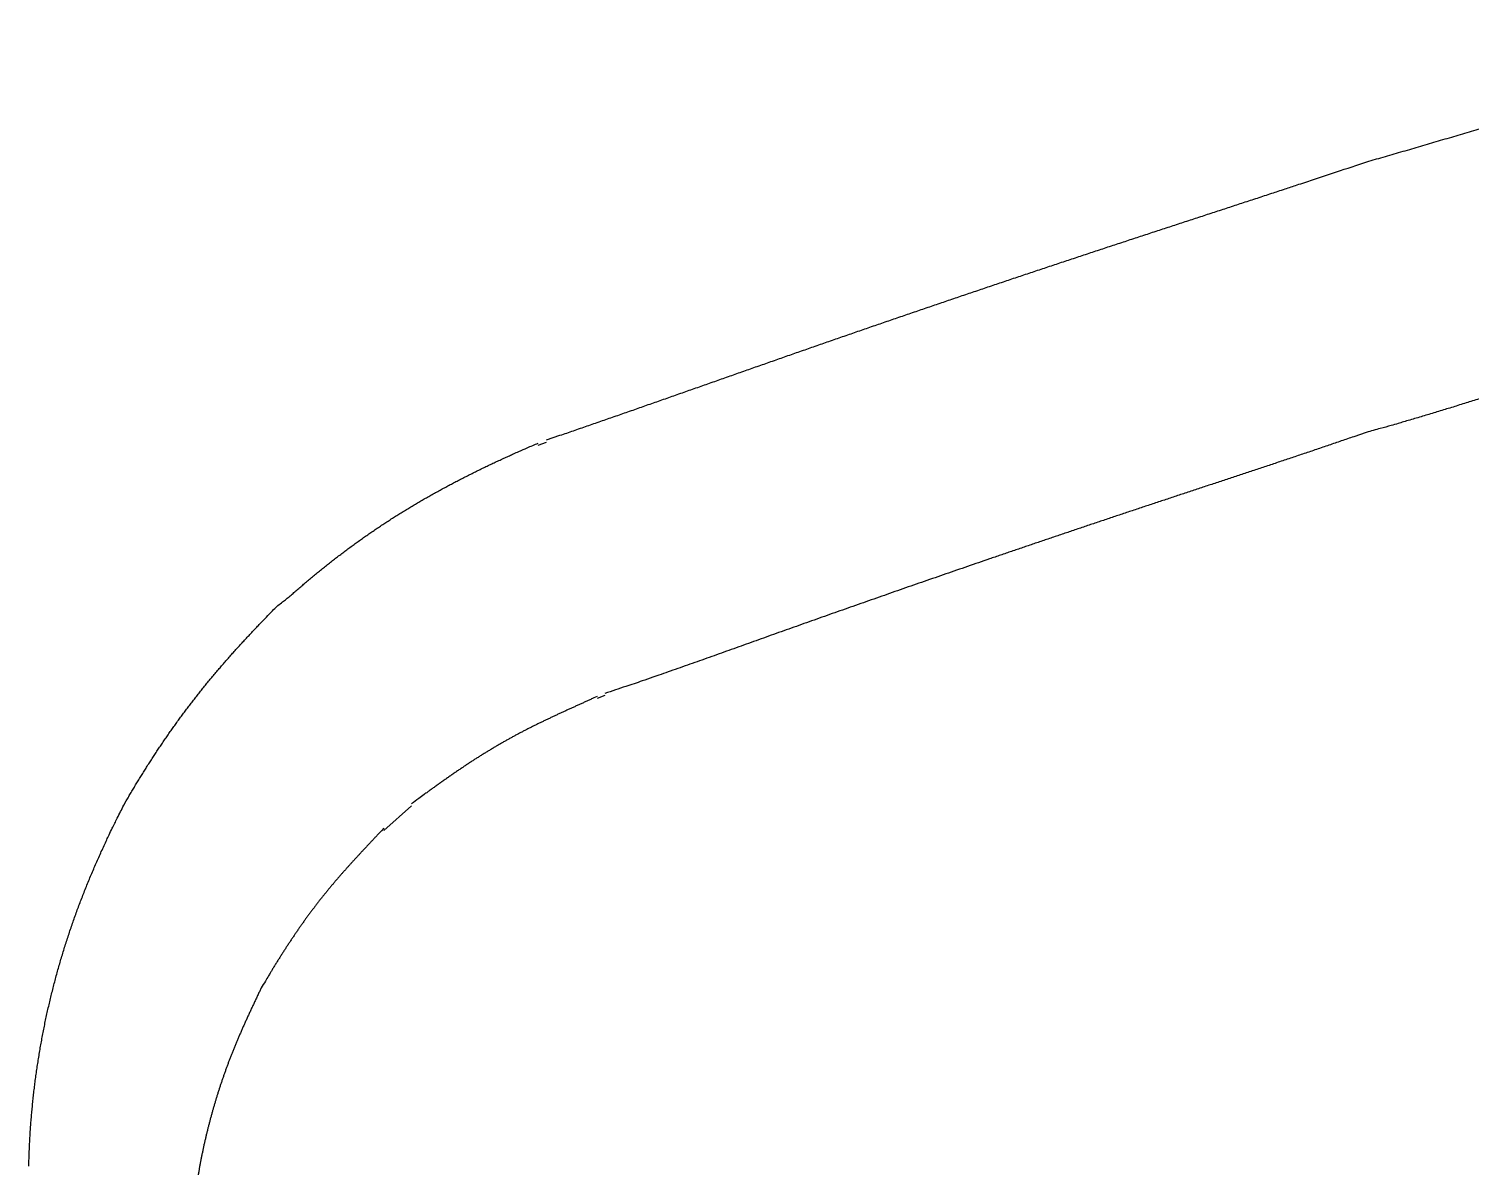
# Model space of a CAD drawing. Extents: x 398 to 509, y 623 to 780.
# Drawn here: x 456.678 to 457.227, y 647.455 to 647.888 of the extents above; entities that cross this region are included whole.
import ezdxf

# ---------------------------------------------------------------- set-up
doc = ezdxf.new("R2010")
doc.units = 0
doc.header["$MEASUREMENT"] = 0
doc.layers.add('1', color=4, linetype='Continuous')

# ---------------------------------------------------------------- blocks, each defined once
blk = doc.blocks.new('HSSCP')
at = {"layer": '1', "color": 4}
for points in [[(3.19386, 0.06849), (3.19702, 0.06966)], [(3.21924, -0.02681), (3.21636, -0.02787)], [(3.14572, -0.06871), (3.13512, -0.07808)]]:
    blk.add_lwpolyline(points, dxfattribs=at)
for points, knots in [([(3.50958, 0.17641), (3.50958, 0.17641), (3.51294, 0.17737), (3.51294, 0.17737), (3.51407, 0.17769), (3.51519, 0.17801), (3.5163, 0.17833), (3.51743, 0.17865), (3.51855, 0.17898), (3.51967, 0.1793), (3.52079, 0.17963), (3.5219, 0.17995), (3.52303, 0.18028), (3.52416, 0.1806), (3.52527, 0.18093), (3.52639, 0.18125), (3.52752, 0.18159), (3.52863, 0.18191), (3.52976, 0.18224), (3.53088, 0.18257), (3.53201, 0.1829), (3.53312, 0.18323), (3.53425, 0.18356), (3.53537, 0.18389), (3.53649, 0.18422), (3.53761, 0.18456), (3.53874, 0.18489), (3.53985, 0.18522), (3.54097, 0.18555), (3.5421, 0.18589), (3.54323, 0.18622), (3.54434, 0.18655), (3.54546, 0.18688), (3.54659, 0.18722), (3.54772, 0.18755), (3.54883, 0.18789), (3.54995, 0.18823), (3.55108, 0.18856), (3.55221, 0.1889), (3.55332, 0.18924), (3.55444, 0.18957), (3.55557, 0.18991), (3.55669, 0.19024), (3.55781, 0.19058), (3.55893, 0.19092), (3.56006, 0.19125), (3.56118, 0.19159), (3.56231, 0.19193), (3.56342, 0.19227), (3.56455, 0.19261), (3.56567, 0.19294), (3.5668, 0.19328), (3.56793, 0.19362), (3.56905, 0.19396), (3.57016, 0.1943), (3.57129, 0.19463), (3.57241, 0.19497), (3.57354, 0.19531), (3.57467, 0.19564), (3.57579, 0.19598), (3.57692, 0.19632), (3.57803, 0.19666), (3.57916, 0.197), (3.58028, 0.19733), (3.58141, 0.19767), (3.58253, 0.19801), (3.58366, 0.19835), (3.58478, 0.19869), (3.58591, 0.19902), (3.58702, 0.19936), (3.58815, 0.1997), (3.58927, 0.20004), (3.5904, 0.20037), (3.59153, 0.20071), (3.59265, 0.20105), (3.59378, 0.20138), (3.5949, 0.20172), (3.59603, 0.20205), (3.59715, 0.20239), (3.59828, 0.20272), (3.59941, 0.20306), (3.60053, 0.2034), (3.60164, 0.20374), (3.60277, 0.20407), (3.6039, 0.20441), (3.60502, 0.20474), (3.60615, 0.20508), (3.60727, 0.20541), (3.6084, 0.20575), (3.60952, 0.20608), (3.61065, 0.20641), (3.61178, 0.20675), (3.6129, 0.20709), (3.61403, 0.20742), (3.61515, 0.20776), (3.61628, 0.20809), (3.6174, 0.20843), (3.61853, 0.20876), (3.61966, 0.2091), (3.62078, 0.20943), (3.62191, 0.20976), (3.62303, 0.2101), (3.62416, 0.21044), (3.62528, 0.21077), (3.62641, 0.21111), (3.62754, 0.21145), (3.62866, 0.21178), (3.6298, 0.21212), (3.63093, 0.21246), (3.63205, 0.21279), (3.63318, 0.21313), (3.6343, 0.21347), (3.63543, 0.2138), (3.63656, 0.21414), (3.63768, 0.21448), (3.63881, 0.21482), (3.63995, 0.21516), (3.64107, 0.21549), (3.6422, 0.21583), (3.64332, 0.21617), (3.64445, 0.21651), (3.64556, 0.21684), (3.64667, 0.21718), (3.6478, 0.21752), (3.64894, 0.21786), (3.65007, 0.21821), (3.6512, 0.21855), (3.65237, 0.2189), (3.65354, 0.21925), (3.6547, 0.2196), (3.65579, 0.21994), (3.65689, 0.22027), (3.65797, 0.2206), (3.65896, 0.22091), (3.65995, 0.2212), (3.66093, 0.22151), (3.6622, 0.2219), (3.66347, 0.22228), (3.66474, 0.22268), (3.66669, 0.22327), (3.66865, 0.22388), (3.6706, 0.22449), (3.67316, 0.22528), (3.67573, 0.22607), (3.67828, 0.22687)], [0, 0, 0, 0, 1, 1, 1, 2, 2, 2, 3, 3, 3, 4, 4, 4, 5, 5, 5, 6, 6, 6, 7, 7, 7, 8, 8, 8, 9, 9, 9, 10, 10, 10, 11, 11, 11, 12, 12, 12, 13, 13, 13, 14, 14, 14, 15, 15, 15, 16, 16, 16, 17, 17, 17, 18, 18, 18, 19, 19, 19, 20, 20, 20, 21, 21, 21, 22, 22, 22, 23, 23, 23, 24, 24, 24, 25, 25, 25, 26, 26, 26, 27, 27, 27, 28, 28, 28, 29, 29, 29, 30, 30, 30, 31, 31, 31, 32, 32, 32, 33, 33, 33, 34, 34, 34, 35, 35, 35, 36, 36, 36, 37, 37, 37, 38, 38, 38, 39, 39, 39, 40, 40, 40, 41, 41, 41, 42, 42, 42, 43, 43, 43, 44, 44, 44, 45, 45, 45, 46, 46, 46, 47, 47, 47, 48, 48, 48, 48]), ([(3.19702, 0.07045), (3.19702, 0.07045), (3.20219, 0.07222), (3.20219, 0.07222), (3.20391, 0.07281), (3.20563, 0.0734), (3.20736, 0.07399), (3.20908, 0.07459), (3.2108, 0.07519), (3.21252, 0.07579), (3.21425, 0.07638), (3.21597, 0.07698), (3.21769, 0.07758), (3.21941, 0.07817), (3.22115, 0.07878), (3.22287, 0.07937), (3.2246, 0.07998), (3.22632, 0.08058), (3.22804, 0.08118), (3.22978, 0.08178), (3.2315, 0.08238), (3.23322, 0.08299), (3.23494, 0.08359), (3.23668, 0.08419), (3.2384, 0.0848), (3.24013, 0.0854), (3.24185, 0.08601), (3.24358, 0.08662), (3.24531, 0.08722), (3.24703, 0.08783), (3.24877, 0.08843), (3.25049, 0.08904), (3.25221, 0.08965), (3.25395, 0.09025), (3.25567, 0.09086), (3.25741, 0.09146), (3.25913, 0.09207), (3.26085, 0.09269), (3.26259, 0.09329), (3.26431, 0.0939), (3.26605, 0.0945), (3.26777, 0.09511), (3.2695, 0.09572), (3.27123, 0.09633), (3.27296, 0.09694), (3.27469, 0.09754), (3.27642, 0.09815), (3.27814, 0.09875), (3.27988, 0.09936), (3.2816, 0.09997), (3.28334, 0.10057), (3.28507, 0.10118), (3.2868, 0.10179), (3.28853, 0.10239), (3.29026, 0.10299), (3.29199, 0.1036), (3.29373, 0.10421), (3.29545, 0.10481), (3.29719, 0.10541), (3.29892, 0.10602), (3.30065, 0.10662), (3.30238, 0.10722), (3.30412, 0.10782), (3.30584, 0.10843), (3.30758, 0.10902), (3.30931, 0.10963), (3.31105, 0.11022), (3.31277, 0.11083), (3.31451, 0.11142), (3.31624, 0.11202), (3.31798, 0.11262), (3.31972, 0.11322), (3.32145, 0.11382), (3.32317, 0.11441), (3.32491, 0.115), (3.32665, 0.1156), (3.32838, 0.1162), (3.33012, 0.11679), (3.33185, 0.11738), (3.33359, 0.11798), (3.33531, 0.11858), (3.33705, 0.11917), (3.33879, 0.11976), (3.34052, 0.12035), (3.34226, 0.12094), (3.34399, 0.12153), (3.34573, 0.12212), (3.34747, 0.12271), (3.3492, 0.1233), (3.35094, 0.12389), (3.35267, 0.12448), (3.35441, 0.12507), (3.35615, 0.12566), (3.35788, 0.12625), (3.35963, 0.12684), (3.36137, 0.12742), (3.3631, 0.12801), (3.36484, 0.12859), (3.36658, 0.12918), (3.36831, 0.12977), (3.37005, 0.13035), (3.37179, 0.13093), (3.37354, 0.13152), (3.37527, 0.1321), (3.37701, 0.13268), (3.37874, 0.13327), (3.38048, 0.13384), (3.38223, 0.13443), (3.38397, 0.13501), (3.3857, 0.13559), (3.38744, 0.13617), (3.38919, 0.13675), (3.39092, 0.13732), (3.39266, 0.13791), (3.3944, 0.13848), (3.39615, 0.13906), (3.39788, 0.13963), (3.39963, 0.14021), (3.40137, 0.14079), (3.4031, 0.14136), (3.40485, 0.14194), (3.40659, 0.14252), (3.40833, 0.14309), (3.41007, 0.14366), (3.41181, 0.14424), (3.41355, 0.14481), (3.4153, 0.14539), (3.41703, 0.14596), (3.41878, 0.14653), (3.42052, 0.1471), (3.42227, 0.14767), (3.424, 0.14825), (3.42575, 0.14882), (3.42749, 0.14939), (3.42924, 0.14996), (3.43098, 0.15053), (3.43273, 0.1511), (3.43446, 0.15167), (3.43621, 0.15224), (3.43796, 0.15281), (3.4397, 0.15338), (3.44145, 0.15395), (3.44318, 0.15453), (3.44493, 0.1551), (3.44668, 0.15567), (3.44843, 0.15624), (3.45017, 0.15681), (3.45192, 0.15738), (3.45367, 0.15795), (3.4554, 0.15852), (3.45715, 0.15909), (3.45888, 0.15966), (3.46061, 0.16023), (3.46235, 0.16079), (3.46411, 0.16137), (3.46586, 0.16195), (3.46762, 0.16252), (3.46943, 0.16312), (3.47123, 0.16371), (3.47304, 0.1643), (3.47472, 0.16486), (3.47641, 0.16541), (3.47811, 0.16597), (3.47964, 0.16647), (3.48116, 0.16698), (3.48269, 0.16748), (3.48466, 0.16812), (3.48663, 0.16878), (3.48859, 0.16943), (3.49162, 0.17043), (3.49466, 0.17143), (3.49768, 0.17244), (3.50165, 0.17377), (3.50562, 0.17508), (3.50958, 0.17641)], [0, 0, 0, 0, 1, 1, 1, 2, 2, 2, 3, 3, 3, 4, 4, 4, 5, 5, 5, 6, 6, 6, 7, 7, 7, 8, 8, 8, 9, 9, 9, 10, 10, 10, 11, 11, 11, 12, 12, 12, 13, 13, 13, 14, 14, 14, 15, 15, 15, 16, 16, 16, 17, 17, 17, 18, 18, 18, 19, 19, 19, 20, 20, 20, 21, 21, 21, 22, 22, 22, 23, 23, 23, 24, 24, 24, 25, 25, 25, 26, 26, 26, 27, 27, 27, 28, 28, 28, 29, 29, 29, 30, 30, 30, 31, 31, 31, 32, 32, 32, 33, 33, 33, 34, 34, 34, 35, 35, 35, 36, 36, 36, 37, 37, 37, 38, 38, 38, 39, 39, 39, 40, 40, 40, 41, 41, 41, 42, 42, 42, 43, 43, 43, 44, 44, 44, 45, 45, 45, 46, 46, 46, 47, 47, 47, 48, 48, 48, 49, 49, 49, 50, 50, 50, 51, 51, 51, 52, 52, 52, 53, 53, 53, 54, 54, 54, 55, 55, 55, 56, 56, 56, 57, 57, 57, 58, 58, 58, 58]), ([(3.66536, 0.12104), (3.66536, 0.12104), (3.66249, 0.12009), (3.66249, 0.12009), (3.66154, 0.11978), (3.66059, 0.11947), (3.65964, 0.11915), (3.65869, 0.11884), (3.65774, 0.11854), (3.65679, 0.11823), (3.65584, 0.11792), (3.65489, 0.11761), (3.65396, 0.11732), (3.65301, 0.11701), (3.65207, 0.11671), (3.65112, 0.11641), (3.65019, 0.11611), (3.64924, 0.11581), (3.6483, 0.11551), (3.64737, 0.11522), (3.64643, 0.11492), (3.64549, 0.11463), (3.64456, 0.11434), (3.64362, 0.11405), (3.64269, 0.11376), (3.64175, 0.11346), (3.64083, 0.11318), (3.63989, 0.11289), (3.63897, 0.1126), (3.63803, 0.11232), (3.63711, 0.11203), (3.63618, 0.11175), (3.63525, 0.11146), (3.63433, 0.11118), (3.63341, 0.1109), (3.63249, 0.11062), (3.63156, 0.11034), (3.63064, 0.11005), (3.62972, 0.10978), (3.6288, 0.1095), (3.62789, 0.10922), (3.62697, 0.10894), (3.62606, 0.10866), (3.62514, 0.10838), (3.62423, 0.10811), (3.6233, 0.10784), (3.6224, 0.10756), (3.62149, 0.10729), (3.62058, 0.10701), (3.61967, 0.10674), (3.61876, 0.10647), (3.61785, 0.10619), (3.61694, 0.10592), (3.61605, 0.10565), (3.61514, 0.10537), (3.61423, 0.1051), (3.61334, 0.10483), (3.61244, 0.10456), (3.61153, 0.10429), (3.61064, 0.10402), (3.60974, 0.10375), (3.60885, 0.10347), (3.60794, 0.10321), (3.60704, 0.10294), (3.60616, 0.10267), (3.60527, 0.1024), (3.60437, 0.10213), (3.60347, 0.10186), (3.60259, 0.10159), (3.6017, 0.10132), (3.6008, 0.10105), (3.59992, 0.10078), (3.59904, 0.10051), (3.59814, 0.10025), (3.59726, 0.09998), (3.59638, 0.09971), (3.5955, 0.09944), (3.59462, 0.09918), (3.59374, 0.0989), (3.59285, 0.09864), (3.59199, 0.09837), (3.59111, 0.0981), (3.59022, 0.09784), (3.58936, 0.09757), (3.58847, 0.0973), (3.58761, 0.09704), (3.58672, 0.09677), (3.58586, 0.0965), (3.58499, 0.09624), (3.58412, 0.09597), (3.58325, 0.09571), (3.58238, 0.09544), (3.58152, 0.09517), (3.58065, 0.09491), (3.57978, 0.09465), (3.57893, 0.09438), (3.57806, 0.09412), (3.57719, 0.09385), (3.57633, 0.09359), (3.57547, 0.09332), (3.57461, 0.09306), (3.57376, 0.09279), (3.5729, 0.09254), (3.57205, 0.09227), (3.57118, 0.09201), (3.57033, 0.09174), (3.56949, 0.09148), (3.56863, 0.09122), (3.56778, 0.09096), (3.56692, 0.09069), (3.56608, 0.09043), (3.56523, 0.09017), (3.56439, 0.0899), (3.56353, 0.08965), (3.56269, 0.08938), (3.56185, 0.08912), (3.56101, 0.08886), (3.56015, 0.0886), (3.55931, 0.08834), (3.55847, 0.08808), (3.55763, 0.08782), (3.5568, 0.08756), (3.55596, 0.0873), (3.55512, 0.08704), (3.55429, 0.08679), (3.55345, 0.08652), (3.55263, 0.08626), (3.55178, 0.08601), (3.55096, 0.08575), (3.55012, 0.08549), (3.54929, 0.08523), (3.54846, 0.08497), (3.54763, 0.08472), (3.54681, 0.08447), (3.54598, 0.08421), (3.54515, 0.08395), (3.54434, 0.0837), (3.54351, 0.08344), (3.54268, 0.08319), (3.54187, 0.08293), (3.54104, 0.08268), (3.54023, 0.08243), (3.53942, 0.08218), (3.5386, 0.08193), (3.53777, 0.08168), (3.53696, 0.08143), (3.53615, 0.08118), (3.53533, 0.08093), (3.53452, 0.08069), (3.5337, 0.08044), (3.5329, 0.0802), (3.53209, 0.07996), (3.53129, 0.07971), (3.53049, 0.07947), (3.52968, 0.07923), (3.52886, 0.07899), (3.52806, 0.07875), (3.52724, 0.0785), (3.52641, 0.07825), (3.52558, 0.07802), (3.52479, 0.07779), (3.52402, 0.07756), (3.52325, 0.07733), (3.52256, 0.07713), (3.52185, 0.07692), (3.52116, 0.07671), (3.52026, 0.07646), (3.51937, 0.07621), (3.51847, 0.07595), (3.51712, 0.07557), (3.51575, 0.07519), (3.51438, 0.07482), (3.5126, 0.07432), (3.51082, 0.07383), (3.50903, 0.07334)], [0, 0, 0, 0, 1, 1, 1, 2, 2, 2, 3, 3, 3, 4, 4, 4, 5, 5, 5, 6, 6, 6, 7, 7, 7, 8, 8, 8, 9, 9, 9, 10, 10, 10, 11, 11, 11, 12, 12, 12, 13, 13, 13, 14, 14, 14, 15, 15, 15, 16, 16, 16, 17, 17, 17, 18, 18, 18, 19, 19, 19, 20, 20, 20, 21, 21, 21, 22, 22, 22, 23, 23, 23, 24, 24, 24, 25, 25, 25, 26, 26, 26, 27, 27, 27, 28, 28, 28, 29, 29, 29, 30, 30, 30, 31, 31, 31, 32, 32, 32, 33, 33, 33, 34, 34, 34, 35, 35, 35, 36, 36, 36, 37, 37, 37, 38, 38, 38, 39, 39, 39, 40, 40, 40, 41, 41, 41, 42, 42, 42, 43, 43, 43, 44, 44, 44, 45, 45, 45, 46, 46, 46, 47, 47, 47, 48, 48, 48, 49, 49, 49, 50, 50, 50, 51, 51, 51, 52, 52, 52, 53, 53, 53, 54, 54, 54, 55, 55, 55, 56, 56, 56, 57, 57, 57, 58, 58, 58, 58]), ([(3.50903, 0.07334), (3.50903, 0.07334), (3.50427, 0.0717), (3.50427, 0.0717), (3.50269, 0.07115), (3.50111, 0.07061), (3.49953, 0.07007), (3.49795, 0.06953), (3.49638, 0.06899), (3.49481, 0.06845), (3.49323, 0.06792), (3.49166, 0.06739), (3.49009, 0.06685), (3.48853, 0.06632), (3.48697, 0.0658), (3.48541, 0.06527), (3.48385, 0.06475), (3.48229, 0.06422), (3.48073, 0.0637), (3.47918, 0.06318), (3.47762, 0.06266), (3.47607, 0.06215), (3.47453, 0.06163), (3.47298, 0.06111), (3.47144, 0.06059), (3.4699, 0.06009), (3.46836, 0.05957), (3.46682, 0.05906), (3.46529, 0.05855), (3.46376, 0.05804), (3.46223, 0.05754), (3.46069, 0.05703), (3.45917, 0.05653), (3.45764, 0.05602), (3.45612, 0.05551), (3.4546, 0.05501), (3.45308, 0.05451), (3.45157, 0.05401), (3.45005, 0.05351), (3.44854, 0.05301), (3.44702, 0.05251), (3.44552, 0.05201), (3.44401, 0.05151), (3.44248, 0.05101), (3.44097, 0.05051), (3.43948, 0.05001), (3.438, 0.04953), (3.43651, 0.04903), (3.43502, 0.04854), (3.43353, 0.04805), (3.43203, 0.04755), (3.43054, 0.04706), (3.42905, 0.04656), (3.42757, 0.04607), (3.42609, 0.04558), (3.42461, 0.04509), (3.42314, 0.0446), (3.42166, 0.0441), (3.42018, 0.04361), (3.4187, 0.04312), (3.41724, 0.04263), (3.41577, 0.04214), (3.41431, 0.04165), (3.41284, 0.04116), (3.41138, 0.04068), (3.40991, 0.04018), (3.40846, 0.03969), (3.407, 0.0392), (3.40554, 0.03872), (3.40409, 0.03823), (3.40264, 0.03775), (3.40119, 0.03726), (3.39975, 0.03677), (3.3983, 0.03628), (3.39686, 0.0358), (3.39543, 0.03531), (3.39399, 0.03483), (3.39255, 0.03434), (3.39111, 0.03386), (3.38969, 0.03337), (3.38825, 0.03289), (3.38683, 0.0324), (3.3854, 0.03192), (3.38398, 0.03144), (3.38255, 0.03096), (3.38113, 0.03047), (3.37972, 0.02999), (3.3783, 0.02951), (3.37689, 0.02903), (3.37547, 0.02854), (3.37406, 0.02806), (3.37265, 0.02759), (3.37124, 0.02711), (3.36985, 0.02662), (3.36844, 0.02614), (3.36704, 0.02567), (3.36564, 0.02519), (3.36424, 0.02471), (3.36285, 0.02423), (3.36146, 0.02376), (3.36007, 0.02328), (3.35868, 0.0228), (3.3573, 0.02233), (3.35592, 0.02185), (3.35453, 0.02137), (3.35315, 0.02089), (3.35178, 0.02042), (3.3504, 0.01994), (3.34903, 0.01947), (3.34766, 0.019), (3.34627, 0.01853), (3.34492, 0.01805), (3.34355, 0.01758), (3.34218, 0.0171), (3.34082, 0.01664), (3.33946, 0.01616), (3.33811, 0.01569), (3.33674, 0.01522), (3.33539, 0.01475), (3.33404, 0.01428), (3.33268, 0.01381), (3.33134, 0.01334), (3.33, 0.01287), (3.32864, 0.0124), (3.32731, 0.01193), (3.32597, 0.01146), (3.32463, 0.01099), (3.3233, 0.01053), (3.32195, 0.01006), (3.32062, 0.0096), (3.3193, 0.00913), (3.31797, 0.00866), (3.31664, 0.0082), (3.31532, 0.00773), (3.31399, 0.00727), (3.31268, 0.0068), (3.31136, 0.00634), (3.31003, 0.00588), (3.30872, 0.00541), (3.30741, 0.00495), (3.3061, 0.00449), (3.3048, 0.00403), (3.30348, 0.00357), (3.30218, 0.00311), (3.30088, 0.00264), (3.29957, 0.00218), (3.29827, 0.00172), (3.29698, 0.00126), (3.29568, 0.00081), (3.29439, 0.00035), (3.2931, -0.00011), (3.29182, -0.00057), (3.29053, -0.00102), (3.28924, -0.00149), (3.28796, -0.00194), (3.28668, -0.00239), (3.2854, -0.00285), (3.28413, -0.0033), (3.28285, -0.00376), (3.28158, -0.00422), (3.2803, -0.00467), (3.27904, -0.00512), (3.27776, -0.00557), (3.2765, -0.00603), (3.27524, -0.00648), (3.27398, -0.00693), (3.27272, -0.00738), (3.27146, -0.00783), (3.2702, -0.00828), (3.26895, -0.00873), (3.2677, -0.00918), (3.26645, -0.00962), (3.2652, -0.01006), (3.26396, -0.01051), (3.26271, -0.01096), (3.26147, -0.0114), (3.26023, -0.01184), (3.25898, -0.01228), (3.25776, -0.01272), (3.25652, -0.01316), (3.25529, -0.0136), (3.25407, -0.01403), (3.25285, -0.01446), (3.25164, -0.01489), (3.25041, -0.01533), (3.24917, -0.01576), (3.24794, -0.01619), (3.24669, -0.01664), (3.24543, -0.01708), (3.24418, -0.01752), (3.243, -0.01792), (3.24183, -0.01834), (3.24065, -0.01874), (3.2396, -0.01912), (3.23854, -0.01948), (3.23748, -0.01985), (3.23614, -0.02032), (3.2348, -0.02078), (3.23345, -0.02124), (3.23139, -0.02194), (3.22934, -0.02263), (3.22728, -0.02332), (3.2246, -0.02422), (3.22192, -0.02513), (3.21924, -0.02602)], [0, 0, 0, 0, 1, 1, 1, 2, 2, 2, 3, 3, 3, 4, 4, 4, 5, 5, 5, 6, 6, 6, 7, 7, 7, 8, 8, 8, 9, 9, 9, 10, 10, 10, 11, 11, 11, 12, 12, 12, 13, 13, 13, 14, 14, 14, 15, 15, 15, 16, 16, 16, 17, 17, 17, 18, 18, 18, 19, 19, 19, 20, 20, 20, 21, 21, 21, 22, 22, 22, 23, 23, 23, 24, 24, 24, 25, 25, 25, 26, 26, 26, 27, 27, 27, 28, 28, 28, 29, 29, 29, 30, 30, 30, 31, 31, 31, 32, 32, 32, 33, 33, 33, 34, 34, 34, 35, 35, 35, 36, 36, 36, 37, 37, 37, 38, 38, 38, 39, 39, 39, 40, 40, 40, 41, 41, 41, 42, 42, 42, 43, 43, 43, 44, 44, 44, 45, 45, 45, 46, 46, 46, 47, 47, 47, 48, 48, 48, 49, 49, 49, 50, 50, 50, 51, 51, 51, 52, 52, 52, 53, 53, 53, 54, 54, 54, 55, 55, 55, 56, 56, 56, 57, 57, 57, 58, 58, 58, 59, 59, 59, 60, 60, 60, 61, 61, 61, 62, 62, 62, 63, 63, 63, 64, 64, 64, 65, 65, 65, 66, 66, 66, 67, 67, 67, 68, 68, 68, 68]), ([(3.09479, 0.00752), (3.09479, 0.00752), (3.09623, 0.00854), (3.09623, 0.00854), (3.09672, 0.0089), (3.0972, 0.00927), (3.09767, 0.00964), (3.09816, 0.01002), (3.09865, 0.01042), (3.09912, 0.01082), (3.09961, 0.01122), (3.1001, 0.01164), (3.10059, 0.01205), (3.10107, 0.01247), (3.10156, 0.0129), (3.10205, 0.01333), (3.10254, 0.01375), (3.10304, 0.01417), (3.10353, 0.0146), (3.10402, 0.01503), (3.10452, 0.01546), (3.10501, 0.01588), (3.10551, 0.0163), (3.10601, 0.01673), (3.1065, 0.01715), (3.107, 0.01757), (3.1075, 0.01799), (3.10801, 0.01841), (3.10851, 0.01883), (3.10901, 0.01924), (3.10951, 0.01966), (3.11001, 0.02007), (3.11053, 0.02048), (3.11103, 0.02089), (3.11155, 0.02131), (3.11205, 0.02171), (3.11255, 0.02212), (3.11306, 0.02253), (3.11358, 0.02294), (3.1141, 0.02334), (3.1146, 0.02374), (3.11511, 0.02415), (3.11563, 0.02455), (3.11614, 0.02495), (3.11666, 0.02535), (3.11717, 0.02575), (3.1177, 0.02614), (3.11822, 0.02654), (3.11873, 0.02694), (3.11925, 0.02733), (3.11978, 0.02772), (3.12029, 0.02812), (3.12082, 0.0285), (3.12135, 0.0289), (3.12187, 0.02928), (3.1224, 0.02967), (3.12292, 0.03006), (3.12345, 0.03044), (3.12398, 0.03082), (3.12451, 0.03121), (3.12504, 0.03159), (3.12557, 0.03197), (3.1261, 0.03235), (3.12663, 0.03272), (3.12717, 0.0331), (3.1277, 0.03348), (3.12823, 0.03385), (3.12877, 0.03423), (3.1293, 0.0346), (3.12984, 0.03497), (3.13038, 0.03534), (3.13091, 0.03571), (3.13146, 0.03607), (3.132, 0.03644), (3.13254, 0.0368), (3.13308, 0.03717), (3.13363, 0.03753), (3.13417, 0.03789), (3.13471, 0.03825), (3.13525, 0.03861), (3.13581, 0.03897), (3.13635, 0.03933), (3.1369, 0.03968), (3.13745, 0.04004), (3.13799, 0.04039), (3.13855, 0.04074), (3.13909, 0.04109), (3.13965, 0.04144), (3.1402, 0.04179), (3.14075, 0.04213), (3.1413, 0.04248), (3.14186, 0.04283), (3.14242, 0.04317), (3.14297, 0.04351), (3.14353, 0.04386), (3.14408, 0.0442), (3.14464, 0.04454), (3.1452, 0.04487), (3.14577, 0.04521), (3.14632, 0.04554), (3.14688, 0.04588), (3.14745, 0.04621), (3.148, 0.04654), (3.14857, 0.04687), (3.14913, 0.0472), (3.1497, 0.04753), (3.15027, 0.04785), (3.15082, 0.04818), (3.15139, 0.0485), (3.15196, 0.04883), (3.15253, 0.04915), (3.1531, 0.04947), (3.15367, 0.04978), (3.15424, 0.0501), (3.15481, 0.05042), (3.15538, 0.05074), (3.15595, 0.05105), (3.15653, 0.05136), (3.1571, 0.05168), (3.15767, 0.052), (3.15826, 0.0523), (3.15883, 0.05261), (3.15941, 0.05292), (3.15998, 0.05323), (3.16056, 0.05353), (3.16113, 0.05384), (3.16172, 0.05414), (3.1623, 0.05444), (3.16288, 0.05475), (3.16345, 0.05505), (3.16404, 0.05535), (3.16462, 0.05565), (3.1652, 0.05595), (3.16579, 0.05625), (3.16637, 0.05654), (3.16695, 0.05684), (3.16755, 0.05713), (3.16813, 0.05743), (3.16871, 0.05772), (3.1693, 0.05801), (3.16989, 0.0583), (3.17048, 0.05859), (3.17106, 0.05888), (3.17166, 0.05916), (3.17224, 0.05946), (3.17284, 0.05974), (3.17343, 0.06002), (3.17402, 0.06031), (3.17461, 0.06059), (3.17521, 0.06088), (3.17579, 0.06116), (3.17639, 0.06144), (3.17697, 0.06171), (3.17757, 0.06199), (3.17817, 0.06228), (3.17877, 0.06255), (3.17938, 0.06283), (3.17999, 0.06312), (3.18061, 0.0634), (3.18122, 0.06369), (3.1818, 0.06395), (3.18239, 0.06422), (3.18297, 0.06448), (3.1835, 0.06472), (3.18401, 0.06496), (3.18454, 0.0652), (3.18522, 0.0655), (3.1859, 0.0658), (3.18658, 0.0661), (3.18762, 0.06656), (3.18868, 0.06702), (3.18972, 0.06748), (3.19111, 0.06808), (3.19248, 0.06868), (3.19386, 0.06927)], [0, 0, 0, 0, 1, 1, 1, 2, 2, 2, 3, 3, 3, 4, 4, 4, 5, 5, 5, 6, 6, 6, 7, 7, 7, 8, 8, 8, 9, 9, 9, 10, 10, 10, 11, 11, 11, 12, 12, 12, 13, 13, 13, 14, 14, 14, 15, 15, 15, 16, 16, 16, 17, 17, 17, 18, 18, 18, 19, 19, 19, 20, 20, 20, 21, 21, 21, 22, 22, 22, 23, 23, 23, 24, 24, 24, 25, 25, 25, 26, 26, 26, 27, 27, 27, 28, 28, 28, 29, 29, 29, 30, 30, 30, 31, 31, 31, 32, 32, 32, 33, 33, 33, 34, 34, 34, 35, 35, 35, 36, 36, 36, 37, 37, 37, 38, 38, 38, 39, 39, 39, 40, 40, 40, 41, 41, 41, 42, 42, 42, 43, 43, 43, 44, 44, 44, 45, 45, 45, 46, 46, 46, 47, 47, 47, 48, 48, 48, 49, 49, 49, 50, 50, 50, 51, 51, 51, 52, 52, 52, 53, 53, 53, 54, 54, 54, 55, 55, 55, 56, 56, 56, 57, 57, 57, 58, 58, 58, 58]), ([(3.0362, -0.06846), (3.0362, -0.06846), (3.03712, -0.06685), (3.03712, -0.06685), (3.03743, -0.06631), (3.03775, -0.06578), (3.03806, -0.06524), (3.03837, -0.0647), (3.03868, -0.06417), (3.03901, -0.06363), (3.03932, -0.06309), (3.03963, -0.06255), (3.03996, -0.06202), (3.04028, -0.06148), (3.0406, -0.06095), (3.04092, -0.06041), (3.04125, -0.05988), (3.04157, -0.05934), (3.0419, -0.0588), (3.04222, -0.05827), (3.04256, -0.05773), (3.04289, -0.0572), (3.04323, -0.05667), (3.04355, -0.05613), (3.04389, -0.0556), (3.04422, -0.05506), (3.04456, -0.05453), (3.04489, -0.054), (3.04523, -0.05346), (3.04557, -0.05293), (3.04591, -0.0524), (3.04626, -0.05186), (3.0466, -0.05133), (3.04694, -0.0508), (3.0473, -0.05027), (3.04763, -0.04974), (3.04799, -0.04921), (3.04834, -0.04867), (3.04869, -0.04814), (3.04905, -0.04761), (3.0494, -0.04709), (3.04975, -0.04656), (3.0501, -0.04603), (3.05046, -0.0455), (3.05081, -0.04497), (3.05117, -0.04445), (3.05153, -0.04392), (3.05189, -0.04339), (3.05226, -0.04287), (3.05263, -0.04234), (3.05298, -0.04182), (3.05334, -0.04129), (3.05371, -0.04076), (3.05408, -0.04024), (3.05446, -0.03972), (3.05482, -0.0392), (3.05519, -0.03868), (3.05557, -0.03815), (3.05594, -0.03763), (3.05632, -0.03712), (3.05669, -0.03659), (3.05706, -0.03608), (3.05744, -0.03556), (3.05782, -0.03504), (3.0582, -0.03453), (3.05858, -0.03401), (3.05896, -0.03349), (3.05934, -0.03298), (3.05973, -0.03246), (3.06011, -0.03195), (3.06051, -0.03144), (3.06089, -0.03092), (3.06128, -0.03042), (3.06167, -0.0299), (3.06207, -0.02939), (3.06245, -0.02888), (3.06284, -0.02837), (3.06323, -0.02787), (3.06364, -0.02736), (3.06403, -0.02686), (3.06443, -0.02635), (3.06483, -0.02584), (3.06523, -0.02534), (3.06562, -0.02484), (3.06603, -0.02434), (3.06643, -0.02384), (3.06684, -0.02334), (3.06723, -0.02284), (3.06764, -0.02234), (3.06805, -0.02184), (3.06845, -0.02135), (3.06887, -0.02085), (3.06928, -0.02036), (3.06969, -0.01986), (3.0701, -0.01937), (3.07052, -0.01887), (3.07094, -0.01839), (3.07134, -0.0179), (3.07176, -0.0174), (3.07218, -0.01691), (3.07259, -0.01643), (3.07301, -0.01594), (3.07343, -0.01545), (3.07387, -0.01496), (3.07429, -0.01447), (3.07471, -0.01398), (3.07513, -0.0135), (3.07556, -0.01301), (3.07598, -0.01253), (3.07642, -0.01204), (3.07684, -0.01156), (3.07727, -0.01108), (3.0777, -0.0106), (3.07812, -0.01012), (3.07856, -0.00964), (3.07899, -0.00916), (3.07943, -0.00867), (3.07987, -0.00819), (3.08031, -0.00771), (3.08074, -0.00723), (3.08118, -0.00675), (3.08162, -0.00628), (3.08206, -0.00581), (3.08249, -0.00533), (3.08294, -0.00485), (3.08339, -0.00437), (3.08384, -0.00389), (3.0843, -0.00339), (3.08476, -0.0029), (3.08522, -0.00241), (3.08565, -0.00195), (3.08609, -0.00149), (3.08652, -0.00103), (3.08691, -0.00061), (3.08731, -0.0002), (3.08771, 0.00022), (3.08822, 0.00075), (3.08873, 0.00129), (3.08925, 0.00182), (3.09005, 0.00265), (3.09085, 0.00347), (3.09165, 0.00429), (3.09269, 0.00537), (3.09375, 0.00645), (3.09479, 0.00752)], [0, 0, 0, 0, 1, 1, 1, 2, 2, 2, 3, 3, 3, 4, 4, 4, 5, 5, 5, 6, 6, 6, 7, 7, 7, 8, 8, 8, 9, 9, 9, 10, 10, 10, 11, 11, 11, 12, 12, 12, 13, 13, 13, 14, 14, 14, 15, 15, 15, 16, 16, 16, 17, 17, 17, 18, 18, 18, 19, 19, 19, 20, 20, 20, 21, 21, 21, 22, 22, 22, 23, 23, 23, 24, 24, 24, 25, 25, 25, 26, 26, 26, 27, 27, 27, 28, 28, 28, 29, 29, 29, 30, 30, 30, 31, 31, 31, 32, 32, 32, 33, 33, 33, 34, 34, 34, 35, 35, 35, 36, 36, 36, 37, 37, 37, 38, 38, 38, 39, 39, 39, 40, 40, 40, 41, 41, 41, 42, 42, 42, 43, 43, 43, 44, 44, 44, 45, 45, 45, 46, 46, 46, 47, 47, 47, 48, 48, 48, 48]), ([(3.21636, -0.02709), (3.21636, -0.02709), (3.21513, -0.02766), (3.21513, -0.02766), (3.21471, -0.02785), (3.2143, -0.02804), (3.21389, -0.02823), (3.21349, -0.02842), (3.21308, -0.02861), (3.21266, -0.0288), (3.21225, -0.02898), (3.21185, -0.02917), (3.21144, -0.02936), (3.21103, -0.02954), (3.21063, -0.02973), (3.21022, -0.02991), (3.20981, -0.0301), (3.2094, -0.03029), (3.209, -0.03047), (3.20859, -0.03066), (3.20818, -0.03084), (3.20778, -0.03103), (3.20737, -0.03121), (3.20696, -0.03139), (3.20656, -0.03158), (3.20616, -0.03177), (3.20576, -0.03195), (3.20535, -0.03213), (3.20494, -0.03232), (3.20455, -0.0325), (3.20414, -0.03269), (3.20374, -0.03287), (3.20334, -0.03305), (3.20294, -0.03324), (3.20253, -0.03343), (3.20213, -0.03361), (3.20173, -0.03379), (3.20133, -0.03398), (3.20093, -0.03417), (3.20053, -0.03435), (3.20014, -0.03454), (3.19973, -0.03472), (3.19934, -0.03491), (3.19895, -0.0351), (3.19854, -0.03529), (3.19815, -0.03547), (3.19775, -0.03566), (3.19736, -0.03584), (3.19695, -0.03603), (3.19656, -0.03622), (3.19617, -0.03641), (3.19577, -0.0366), (3.19538, -0.03679), (3.19499, -0.03698), (3.19459, -0.03717), (3.1942, -0.03736), (3.19381, -0.03755), (3.19343, -0.03774), (3.19303, -0.03794), (3.19264, -0.03813), (3.19225, -0.03832), (3.19187, -0.03851), (3.19147, -0.03871), (3.19108, -0.03891), (3.1907, -0.0391), (3.19031, -0.0393), (3.18993, -0.0395), (3.18953, -0.03969), (3.18915, -0.03989), (3.18876, -0.04009), (3.18838, -0.04029), (3.18799, -0.04049), (3.18761, -0.0407), (3.18723, -0.04089), (3.18684, -0.0411), (3.18646, -0.0413), (3.18608, -0.0415), (3.1857, -0.04171), (3.1853, -0.04192), (3.18492, -0.04212), (3.18454, -0.04233), (3.18416, -0.04254), (3.18378, -0.04275), (3.1834, -0.04296), (3.18301, -0.04317), (3.18263, -0.04338), (3.18225, -0.04359), (3.18187, -0.04381), (3.18149, -0.04402), (3.18111, -0.04424), (3.18073, -0.04445), (3.18035, -0.04467), (3.17997, -0.04489), (3.17959, -0.0451), (3.1792, -0.04533), (3.17882, -0.04555), (3.17844, -0.04577), (3.17806, -0.04599), (3.17768, -0.04622), (3.1773, -0.04644), (3.17692, -0.04666), (3.17654, -0.0469), (3.17616, -0.04713), (3.17578, -0.04735), (3.1754, -0.04758), (3.17501, -0.04781), (3.17463, -0.04805), (3.17425, -0.04828), (3.17387, -0.04852), (3.17349, -0.04875), (3.17311, -0.04898), (3.17272, -0.04922), (3.17234, -0.04947), (3.17196, -0.0497), (3.17158, -0.04995), (3.17118, -0.05018), (3.1708, -0.05043), (3.17042, -0.05067), (3.17003, -0.05092), (3.16965, -0.05117), (3.16927, -0.05142), (3.16888, -0.05167), (3.16848, -0.05192), (3.1681, -0.05217), (3.16771, -0.05242), (3.16733, -0.05268), (3.16694, -0.05294), (3.16656, -0.0532), (3.16616, -0.05345), (3.16577, -0.05371), (3.16539, -0.05397), (3.165, -0.05423), (3.16461, -0.0545), (3.16423, -0.05476), (3.16383, -0.05502), (3.16344, -0.05529), (3.16305, -0.05556), (3.16265, -0.05582), (3.16227, -0.05609), (3.16188, -0.05636), (3.16149, -0.05663), (3.16109, -0.0569), (3.1607, -0.05717), (3.16031, -0.05745), (3.15991, -0.05772), (3.15952, -0.05799), (3.15913, -0.05827), (3.15873, -0.05855), (3.15834, -0.05882), (3.15795, -0.0591), (3.15755, -0.05937), (3.15717, -0.05965), (3.15678, -0.05993), (3.15639, -0.06021), (3.15599, -0.06049), (3.15559, -0.06077), (3.15519, -0.06106), (3.15479, -0.06135), (3.15438, -0.06164), (3.15397, -0.06193), (3.15359, -0.0622), (3.15321, -0.06248), (3.15283, -0.06275), (3.15248, -0.063), (3.15214, -0.06325), (3.15179, -0.0635), (3.15135, -0.06382), (3.15091, -0.06415), (3.15046, -0.06447), (3.14978, -0.06496), (3.14909, -0.06546), (3.14841, -0.06597), (3.14752, -0.06662), (3.14662, -0.06727), (3.14572, -0.06793)], [0, 0, 0, 0, 1, 1, 1, 2, 2, 2, 3, 3, 3, 4, 4, 4, 5, 5, 5, 6, 6, 6, 7, 7, 7, 8, 8, 8, 9, 9, 9, 10, 10, 10, 11, 11, 11, 12, 12, 12, 13, 13, 13, 14, 14, 14, 15, 15, 15, 16, 16, 16, 17, 17, 17, 18, 18, 18, 19, 19, 19, 20, 20, 20, 21, 21, 21, 22, 22, 22, 23, 23, 23, 24, 24, 24, 25, 25, 25, 26, 26, 26, 27, 27, 27, 28, 28, 28, 29, 29, 29, 30, 30, 30, 31, 31, 31, 32, 32, 32, 33, 33, 33, 34, 34, 34, 35, 35, 35, 36, 36, 36, 37, 37, 37, 38, 38, 38, 39, 39, 39, 40, 40, 40, 41, 41, 41, 42, 42, 42, 43, 43, 43, 44, 44, 44, 45, 45, 45, 46, 46, 46, 47, 47, 47, 48, 48, 48, 49, 49, 49, 50, 50, 50, 51, 51, 51, 52, 52, 52, 53, 53, 53, 54, 54, 54, 55, 55, 55, 56, 56, 56, 57, 57, 57, 58, 58, 58, 58]), ([(3.00005, -0.20583), (3.00005, -0.20583), (3.00011, -0.20357), (3.00011, -0.20357), (3.00012, -0.20281), (3.00015, -0.20205), (3.00018, -0.20129), (3.0002, -0.20052), (3.00023, -0.19975), (3.00027, -0.19899), (3.0003, -0.19822), (3.00034, -0.19746), (3.00038, -0.19669), (3.00042, -0.19592), (3.00046, -0.19514), (3.00052, -0.19438), (3.00056, -0.1936), (3.00061, -0.19282), (3.00065, -0.19205), (3.00071, -0.19128), (3.00076, -0.1905), (3.00083, -0.18972), (3.00088, -0.18894), (3.00095, -0.18816), (3.00102, -0.18738), (3.00107, -0.1866), (3.00114, -0.18582), (3.00122, -0.18503), (3.00129, -0.18425), (3.00137, -0.18346), (3.00144, -0.18268), (3.00152, -0.1819), (3.0016, -0.18111), (3.00168, -0.18032), (3.00176, -0.17954), (3.00186, -0.17875), (3.00195, -0.17796), (3.00203, -0.17718), (3.00213, -0.17639), (3.00222, -0.1756), (3.00233, -0.17481), (3.00243, -0.17402), (3.00252, -0.17324), (3.00263, -0.17245), (3.00274, -0.17166), (3.00285, -0.17087), (3.00296, -0.17008), (3.00307, -0.1693), (3.00319, -0.16851), (3.0033, -0.16772), (3.00342, -0.16693), (3.00354, -0.16614), (3.00366, -0.16536), (3.00378, -0.16457), (3.00392, -0.16378), (3.00404, -0.163), (3.00418, -0.16221), (3.00431, -0.16142), (3.00445, -0.16064), (3.00458, -0.15985), (3.00472, -0.15907), (3.00487, -0.15828), (3.005, -0.1575), (3.00515, -0.15672), (3.0053, -0.15593), (3.00545, -0.15515), (3.00562, -0.15437), (3.00576, -0.15358), (3.00591, -0.1528), (3.00608, -0.15203), (3.00624, -0.15125), (3.0064, -0.15047), (3.00656, -0.14969), (3.00673, -0.14891), (3.0069, -0.14813), (3.00708, -0.14735), (3.00724, -0.14657), (3.00742, -0.14579), (3.0076, -0.14502), (3.00777, -0.14424), (3.00796, -0.14347), (3.00814, -0.14269), (3.00833, -0.14191), (3.00852, -0.14114), (3.00871, -0.14037), (3.0089, -0.13959), (3.00909, -0.13882), (3.00929, -0.13805), (3.00948, -0.13727), (3.00968, -0.13651), (3.00989, -0.13574), (3.01009, -0.13496), (3.01029, -0.1342), (3.0105, -0.13343), (3.01072, -0.13266), (3.01092, -0.13189), (3.01114, -0.13112), (3.01135, -0.13036), (3.01157, -0.12959), (3.01179, -0.12882), (3.01202, -0.12806), (3.01223, -0.12729), (3.01246, -0.12653), (3.0127, -0.12577), (3.01293, -0.12501), (3.01316, -0.12424), (3.01339, -0.12348), (3.01363, -0.12272), (3.01386, -0.12196), (3.01411, -0.1212), (3.01435, -0.12044), (3.01459, -0.11968), (3.01484, -0.11892), (3.01508, -0.11817), (3.01534, -0.11741), (3.01558, -0.11666), (3.01584, -0.1159), (3.0161, -0.11515), (3.01636, -0.11439), (3.01662, -0.11364), (3.01689, -0.11289), (3.01714, -0.11214), (3.01742, -0.11138), (3.01769, -0.11064), (3.01796, -0.10988), (3.01823, -0.10914), (3.0185, -0.10838), (3.01877, -0.10764), (3.01906, -0.10689), (3.01934, -0.10615), (3.01961, -0.10539), (3.0199, -0.10465), (3.0202, -0.10391), (3.02048, -0.10316), (3.02077, -0.10242), (3.02106, -0.10167), (3.02135, -0.10093), (3.02165, -0.10019), (3.02195, -0.09945), (3.02224, -0.0987), (3.02256, -0.09796), (3.02285, -0.09722), (3.02317, -0.09648), (3.02346, -0.09574), (3.02378, -0.09499), (3.02409, -0.09425), (3.0244, -0.09351), (3.02473, -0.09277), (3.02504, -0.09203), (3.02536, -0.0913), (3.02568, -0.09056), (3.026, -0.08982), (3.02633, -0.08909), (3.02665, -0.08836), (3.02698, -0.08761), (3.02732, -0.08687), (3.02764, -0.08613), (3.02799, -0.08537), (3.02835, -0.08461), (3.0287, -0.08385), (3.02903, -0.08314), (3.02935, -0.08242), (3.02969, -0.08171), (3.02999, -0.08106), (3.03029, -0.08042), (3.03059, -0.07977), (3.03099, -0.07895), (3.03139, -0.07812), (3.03179, -0.07729), (3.03242, -0.07602), (3.03304, -0.07474), (3.03369, -0.07347), (3.03452, -0.0718), (3.03536, -0.07012), (3.0362, -0.06846)], [0, 0, 0, 0, 1, 1, 1, 2, 2, 2, 3, 3, 3, 4, 4, 4, 5, 5, 5, 6, 6, 6, 7, 7, 7, 8, 8, 8, 9, 9, 9, 10, 10, 10, 11, 11, 11, 12, 12, 12, 13, 13, 13, 14, 14, 14, 15, 15, 15, 16, 16, 16, 17, 17, 17, 18, 18, 18, 19, 19, 19, 20, 20, 20, 21, 21, 21, 22, 22, 22, 23, 23, 23, 24, 24, 24, 25, 25, 25, 26, 26, 26, 27, 27, 27, 28, 28, 28, 29, 29, 29, 30, 30, 30, 31, 31, 31, 32, 32, 32, 33, 33, 33, 34, 34, 34, 35, 35, 35, 36, 36, 36, 37, 37, 37, 38, 38, 38, 39, 39, 39, 40, 40, 40, 41, 41, 41, 42, 42, 42, 43, 43, 43, 44, 44, 44, 45, 45, 45, 46, 46, 46, 47, 47, 47, 48, 48, 48, 49, 49, 49, 50, 50, 50, 51, 51, 51, 52, 52, 52, 53, 53, 53, 54, 54, 54, 55, 55, 55, 56, 56, 56, 57, 57, 57, 58, 58, 58, 58]), ([(3.13512, -0.0773), (3.13512, -0.0773), (3.13422, -0.07825), (3.13422, -0.07825), (3.13392, -0.07857), (3.13363, -0.07888), (3.13333, -0.0792), (3.13303, -0.07952), (3.13274, -0.07983), (3.13245, -0.08015), (3.13215, -0.08046), (3.13186, -0.08078), (3.13156, -0.08109), (3.13127, -0.0814), (3.13098, -0.08171), (3.13068, -0.08202), (3.1304, -0.08233), (3.1301, -0.08264), (3.12981, -0.08295), (3.12952, -0.08327), (3.12923, -0.08357), (3.12893, -0.08388), (3.12865, -0.08419), (3.12836, -0.0845), (3.12808, -0.0848), (3.12778, -0.08512), (3.1275, -0.08542), (3.12721, -0.08573), (3.12693, -0.08603), (3.12664, -0.08634), (3.12636, -0.08665), (3.12607, -0.08695), (3.12579, -0.08726), (3.1255, -0.08757), (3.12522, -0.08787), (3.12495, -0.08818), (3.12466, -0.08848), (3.12438, -0.08879), (3.12409, -0.08909), (3.12382, -0.0894), (3.12354, -0.0897), (3.12326, -0.09001), (3.12298, -0.09031), (3.12269, -0.09062), (3.12242, -0.09092), (3.12215, -0.09123), (3.12187, -0.09153), (3.1216, -0.09184), (3.12132, -0.09214), (3.12104, -0.09245), (3.12077, -0.09275), (3.1205, -0.09307), (3.12023, -0.09337), (3.11995, -0.09368), (3.11968, -0.09398), (3.11941, -0.09429), (3.11914, -0.0946), (3.11887, -0.0949), (3.1186, -0.09521), (3.11833, -0.09552), (3.11807, -0.09583), (3.1178, -0.09614), (3.11753, -0.09644), (3.11727, -0.09675), (3.117, -0.09706), (3.11674, -0.09737), (3.11647, -0.09768), (3.11621, -0.098), (3.11594, -0.09831), (3.11568, -0.09862), (3.11542, -0.09893), (3.11515, -0.09924), (3.1149, -0.09956), (3.11464, -0.09987), (3.11438, -0.10018), (3.11412, -0.1005), (3.11385, -0.10081), (3.11359, -0.10113), (3.11334, -0.10144), (3.11308, -0.10176), (3.11282, -0.10208), (3.11258, -0.1024), (3.11232, -0.10272), (3.11206, -0.10303), (3.1118, -0.10335), (3.11155, -0.10368), (3.11129, -0.104), (3.11104, -0.10432), (3.11079, -0.10464), (3.11053, -0.10497), (3.11028, -0.10529), (3.11003, -0.10562), (3.10977, -0.10594), (3.10952, -0.10627), (3.10927, -0.10659), (3.10902, -0.10693), (3.10876, -0.10725), (3.10852, -0.10758), (3.10826, -0.10792), (3.10802, -0.10825), (3.10776, -0.10858), (3.10752, -0.10891), (3.10726, -0.10925), (3.10701, -0.10959), (3.10677, -0.10992), (3.10651, -0.11026), (3.10627, -0.1106), (3.10602, -0.11093), (3.10578, -0.11127), (3.10552, -0.11162), (3.10528, -0.11196), (3.10503, -0.1123), (3.10479, -0.11265), (3.10453, -0.11299), (3.10429, -0.11334), (3.10404, -0.11369), (3.1038, -0.11403), (3.10356, -0.11439), (3.1033, -0.11474), (3.10305, -0.11509), (3.10281, -0.11544), (3.10257, -0.1158), (3.10232, -0.11616), (3.10208, -0.11652), (3.10183, -0.11687), (3.10159, -0.11723), (3.10133, -0.11759), (3.10109, -0.11795), (3.10084, -0.11831), (3.1006, -0.11868), (3.10036, -0.11905), (3.10011, -0.11941), (3.09987, -0.11978), (3.09962, -0.12014), (3.09938, -0.12051), (3.09913, -0.12088), (3.09889, -0.12125), (3.09865, -0.12162), (3.0984, -0.122), (3.09816, -0.12237), (3.09793, -0.12274), (3.09768, -0.12311), (3.09744, -0.12349), (3.0972, -0.12387), (3.09695, -0.12424), (3.09671, -0.12462), (3.09648, -0.125), (3.09623, -0.12537), (3.09599, -0.12575), (3.09574, -0.12613), (3.09551, -0.12651), (3.09527, -0.12689), (3.09504, -0.12727), (3.09479, -0.12764), (3.09456, -0.12803), (3.09432, -0.12841), (3.09408, -0.1288), (3.09383, -0.12919), (3.09359, -0.12959), (3.09334, -0.12998), (3.09311, -0.13036), (3.0929, -0.13072), (3.09266, -0.1311), (3.09246, -0.13144), (3.09224, -0.13177), (3.09204, -0.13211), (3.09178, -0.13254), (3.09153, -0.13298), (3.09125, -0.13341), (3.09086, -0.13407), (3.09045, -0.13474), (3.09006, -0.13541), (3.08955, -0.13628), (3.08903, -0.13715), (3.0885, -0.13803)], [0, 0, 0, 0, 1, 1, 1, 2, 2, 2, 3, 3, 3, 4, 4, 4, 5, 5, 5, 6, 6, 6, 7, 7, 7, 8, 8, 8, 9, 9, 9, 10, 10, 10, 11, 11, 11, 12, 12, 12, 13, 13, 13, 14, 14, 14, 15, 15, 15, 16, 16, 16, 17, 17, 17, 18, 18, 18, 19, 19, 19, 20, 20, 20, 21, 21, 21, 22, 22, 22, 23, 23, 23, 24, 24, 24, 25, 25, 25, 26, 26, 26, 27, 27, 27, 28, 28, 28, 29, 29, 29, 30, 30, 30, 31, 31, 31, 32, 32, 32, 33, 33, 33, 34, 34, 34, 35, 35, 35, 36, 36, 36, 37, 37, 37, 38, 38, 38, 39, 39, 39, 40, 40, 40, 41, 41, 41, 42, 42, 42, 43, 43, 43, 44, 44, 44, 45, 45, 45, 46, 46, 46, 47, 47, 47, 48, 48, 48, 49, 49, 49, 50, 50, 50, 51, 51, 51, 52, 52, 52, 53, 53, 53, 54, 54, 54, 55, 55, 55, 56, 56, 56, 57, 57, 57, 58, 58, 58, 58]), ([(3.0885, -0.13803), (3.0885, -0.13803), (3.08781, -0.13947), (3.08781, -0.13947), (3.08759, -0.13994), (3.08736, -0.14041), (3.08713, -0.14089), (3.08691, -0.14136), (3.0867, -0.14183), (3.08647, -0.14229), (3.08625, -0.14276), (3.08603, -0.14322), (3.08582, -0.14368), (3.0856, -0.14414), (3.08538, -0.1446), (3.08516, -0.14505), (3.08496, -0.14551), (3.08474, -0.14596), (3.08453, -0.14642), (3.08432, -0.14686), (3.08412, -0.1473), (3.08392, -0.14776), (3.08371, -0.1482), (3.0835, -0.14864), (3.08329, -0.14909), (3.0831, -0.14952), (3.0829, -0.14996), (3.0827, -0.1504), (3.08251, -0.15084), (3.0823, -0.15127), (3.08211, -0.15171), (3.08191, -0.15214), (3.08172, -0.15257), (3.08153, -0.15301), (3.08134, -0.15344), (3.08115, -0.15386), (3.08096, -0.15429), (3.08077, -0.15472), (3.08059, -0.15514), (3.0804, -0.15557), (3.08021, -0.15599), (3.08004, -0.15642), (3.07986, -0.15684), (3.07967, -0.15726), (3.07949, -0.15768), (3.07932, -0.15811), (3.07914, -0.15852), (3.07897, -0.15894), (3.07879, -0.15936), (3.07863, -0.15978), (3.07845, -0.1602), (3.07827, -0.16062), (3.07811, -0.16103), (3.07794, -0.16145), (3.07777, -0.16187), (3.07761, -0.16228), (3.07745, -0.16269), (3.07728, -0.16311), (3.07712, -0.16353), (3.07696, -0.16394), (3.0768, -0.16435), (3.07663, -0.16476), (3.07647, -0.16517), (3.07632, -0.16559), (3.07616, -0.166), (3.07601, -0.16642), (3.07585, -0.16683), (3.0757, -0.16724), (3.07555, -0.16765), (3.0754, -0.16806), (3.07524, -0.16847), (3.07509, -0.16888), (3.07495, -0.16929), (3.0748, -0.1697), (3.07465, -0.17011), (3.0745, -0.17053), (3.07435, -0.17093), (3.07422, -0.17134), (3.07407, -0.17175), (3.07393, -0.17216), (3.07378, -0.17257), (3.07365, -0.17298), (3.07351, -0.17339), (3.07336, -0.1738), (3.07323, -0.17421), (3.07309, -0.17462), (3.07296, -0.17503), (3.07282, -0.17544), (3.07269, -0.17585), (3.07255, -0.17626), (3.07243, -0.17667), (3.07229, -0.17708), (3.07216, -0.17749), (3.07204, -0.1779), (3.0719, -0.17832), (3.07178, -0.17872), (3.07164, -0.17914), (3.07152, -0.17955), (3.07138, -0.17996), (3.07126, -0.18037), (3.07114, -0.18079), (3.07102, -0.1812), (3.0709, -0.18161), (3.07077, -0.18203), (3.07064, -0.18244), (3.07053, -0.18285), (3.07041, -0.18327), (3.07029, -0.18368), (3.07016, -0.1841), (3.07004, -0.18452), (3.06993, -0.18493), (3.06981, -0.18534), (3.06969, -0.18576), (3.06958, -0.18618), (3.06946, -0.1866), (3.06935, -0.18702), (3.06924, -0.18743), (3.06912, -0.18785), (3.06901, -0.18827), (3.0689, -0.18869), (3.06879, -0.18911), (3.06868, -0.18953), (3.06858, -0.18995), (3.06847, -0.19038), (3.06836, -0.1908), (3.06825, -0.19122), (3.06814, -0.19164), (3.06803, -0.19206), (3.06793, -0.19249), (3.06783, -0.19292), (3.06772, -0.19334), (3.06763, -0.19377), (3.06752, -0.19419), (3.06742, -0.19462), (3.06731, -0.19505), (3.06722, -0.19548), (3.06713, -0.1959), (3.06702, -0.19634), (3.06692, -0.19676), (3.06683, -0.1972), (3.06673, -0.19763), (3.06664, -0.19806), (3.06654, -0.19849), (3.06645, -0.19893), (3.06635, -0.19936), (3.06626, -0.1998), (3.06618, -0.20024), (3.06608, -0.20067), (3.06599, -0.20111), (3.0659, -0.20154), (3.06581, -0.20199), (3.06573, -0.20243), (3.06563, -0.20287), (3.06555, -0.20331), (3.06547, -0.20375), (3.06538, -0.20419), (3.06529, -0.20463), (3.06521, -0.20508), (3.06513, -0.20553), (3.06505, -0.20597), (3.06497, -0.20641), (3.06489, -0.20686), (3.06481, -0.20732), (3.06472, -0.20776), (3.06464, -0.20821), (3.06458, -0.20867), (3.06449, -0.20912), (3.06441, -0.20957), (3.06434, -0.21002), (3.06426, -0.21048), (3.0642, -0.21094), (3.06413, -0.21139), (3.06405, -0.21185), (3.06398, -0.21231), (3.06391, -0.21277), (3.06384, -0.21323), (3.06377, -0.21369), (3.06371, -0.21415), (3.06364, -0.21462), (3.06357, -0.21508), (3.0635, -0.21555), (3.06345, -0.21602), (3.06338, -0.21648), (3.06331, -0.21695), (3.06326, -0.21742), (3.06319, -0.21789), (3.06314, -0.21836), (3.06307, -0.21884), (3.06302, -0.21931), (3.06296, -0.21978), (3.06291, -0.22026), (3.06285, -0.22074), (3.0628, -0.22122), (3.06274, -0.22169), (3.06269, -0.22217), (3.06264, -0.22266), (3.06258, -0.22314), (3.06253, -0.22363), (3.06249, -0.22411), (3.06243, -0.2246), (3.06239, -0.22508), (3.06234, -0.22557), (3.0623, -0.22605), (3.06226, -0.22654), (3.0622, -0.22703), (3.06216, -0.22753), (3.06212, -0.22801), (3.06208, -0.22851), (3.06204, -0.229), (3.062, -0.22949), (3.06197, -0.22997), (3.06193, -0.23046), (3.06189, -0.23095), (3.06186, -0.23145), (3.06182, -0.23194), (3.06179, -0.23244), (3.06177, -0.23293), (3.06173, -0.23344), (3.0617, -0.23395), (3.06167, -0.23446), (3.06165, -0.23494), (3.06162, -0.23541), (3.06159, -0.23589), (3.06158, -0.23632), (3.06155, -0.23676), (3.06152, -0.23719), (3.06151, -0.23774), (3.06148, -0.23829), (3.06147, -0.23884), (3.06144, -0.23969), (3.06141, -0.24053), (3.0614, -0.24137), (3.06137, -0.24247), (3.06136, -0.24358), (3.06133, -0.24468)], [0, 0, 0, 0, 1, 1, 1, 2, 2, 2, 3, 3, 3, 4, 4, 4, 5, 5, 5, 6, 6, 6, 7, 7, 7, 8, 8, 8, 9, 9, 9, 10, 10, 10, 11, 11, 11, 12, 12, 12, 13, 13, 13, 14, 14, 14, 15, 15, 15, 16, 16, 16, 17, 17, 17, 18, 18, 18, 19, 19, 19, 20, 20, 20, 21, 21, 21, 22, 22, 22, 23, 23, 23, 24, 24, 24, 25, 25, 25, 26, 26, 26, 27, 27, 27, 28, 28, 28, 29, 29, 29, 30, 30, 30, 31, 31, 31, 32, 32, 32, 33, 33, 33, 34, 34, 34, 35, 35, 35, 36, 36, 36, 37, 37, 37, 38, 38, 38, 39, 39, 39, 40, 40, 40, 41, 41, 41, 42, 42, 42, 43, 43, 43, 44, 44, 44, 45, 45, 45, 46, 46, 46, 47, 47, 47, 48, 48, 48, 49, 49, 49, 50, 50, 50, 51, 51, 51, 52, 52, 52, 53, 53, 53, 54, 54, 54, 55, 55, 55, 56, 56, 56, 57, 57, 57, 58, 58, 58, 59, 59, 59, 60, 60, 60, 61, 61, 61, 62, 62, 62, 63, 63, 63, 64, 64, 64, 65, 65, 65, 66, 66, 66, 67, 67, 67, 68, 68, 68, 69, 69, 69, 70, 70, 70, 71, 71, 71, 72, 72, 72, 73, 73, 73, 74, 74, 74, 75, 75, 75, 76, 76, 76, 77, 77, 77, 78, 78, 78, 78])]:
    blk.add_open_spline(points, degree=3, knots=knots, dxfattribs=at)
blk = doc.blocks.new('2018 PRISM')
at = {"layer": '1', "color": 3}
blk.add_blockref('HSSCP', (55.09788, 3.95611), dxfattribs=at)

msp = doc.modelspace()

# ---------------------------------------------------------------- block references
at = {"layer": '1'}
msp.add_blockref('2018 PRISM', (398.58007, 643.70545), dxfattribs=at)

doc.saveas('drawing.dxf')
